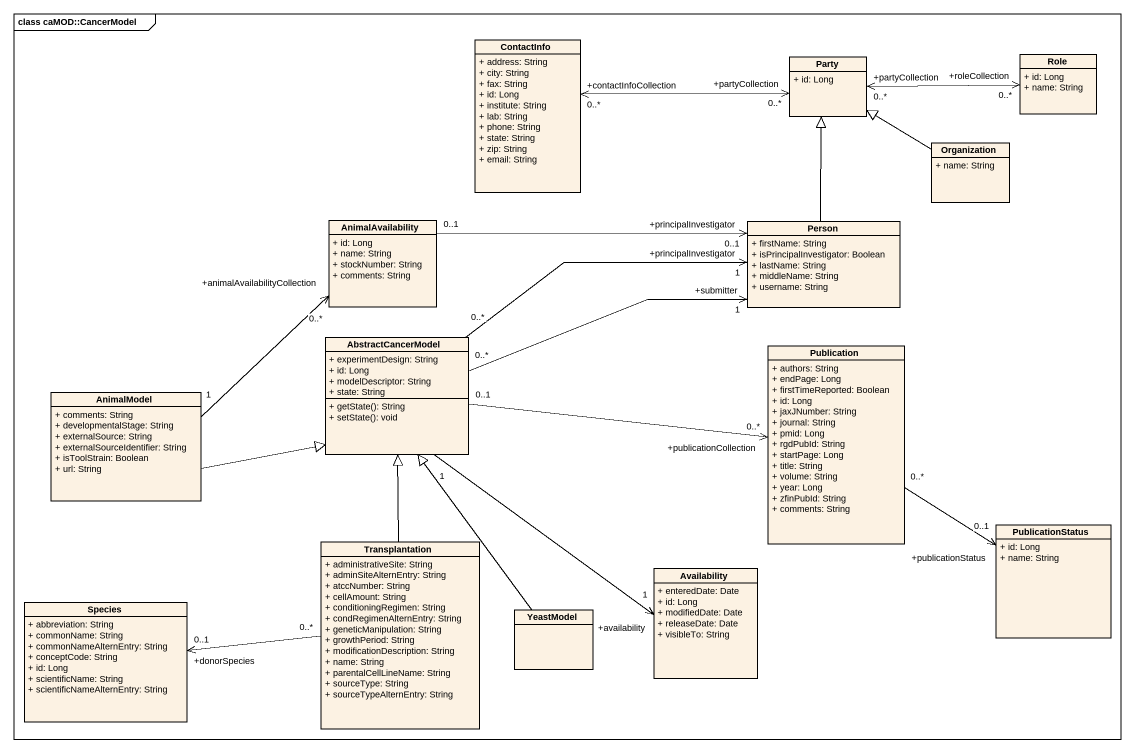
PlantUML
@startuml
mainframe class caMOD::CancerModel
hide circle
hide empty members
skinparam classAttributeIconSize 0
class ContactInfo {
  + address: String
  + city: String
  + fax: String
  + id: Long
  + institute: String
  + lab: String
  + phone: String
  + state: String
  + zip: String
  + email: String
}
class Party {
  + id: Long
}
class Role {
  + id: Long
  + name: String
}
class Organization {
  + name: String
}
class AnimalAvailability {
  + id: Long
  + name: String
  + stockNumber: String
  + comments: String
}
class "Person" as Person_ {
  + firstName: String
  + isPrincipalInvestigator: Boolean
  + lastName: String
  + middleName: String
  + username: String
}
class AbstractCancerModel {
  + experimentDesign: String
  + id: Long
  + modelDescriptor: String
  + state: String
  + getState(): String
  + setState(): void
}
class Publication {
  + authors: String
  + endPage: Long
  + firstTimeReported: Boolean
  + id: Long
  + jaxJNumber: String
  + journal: String
  + pmid: Long
  + rgdPubId: String
  + startPage: Long
  + title: String
  + volume: String
  + year: Long
  + zfinPubId: String
  + comments: String
}
class AnimalModel {
  + comments: String
  + developmentalStage: String
  + externalSource: String
  + externalSourceIdentifier: String
  + isToolStrain: Boolean
  + url: String
}
class Transplantation {
  + administrativeSite: String
  + adminSiteAlternEntry: String
  + atccNumber: String
  + cellAmount: String
  + conditioningRegimen: String
  + condRegimenAlternEntry: String
  + geneticManipulation: String
  + growthPeriod: String
  + modificationDescription: String
  + name: String
  + parentalCellLineName: String
  + sourceType: String
  + sourceTypeAlternEntry: String
}
class PublicationStatus {
  + id: Long
  + name: String
}
class Availability {
  + enteredDate: Date
  + id: Long
  + modifiedDate: Date
  + releaseDate: Date
  + visibleTo: String
}
class Species {
  + abbreviation: String
  + commonName: String
  + commonNameAlternEntry: String
  + conceptCode: String
  + id: Long
  + scientificName: String
  + scientificNameAlternEntry: String
}
class YeastModel
Party "+partyCollection\n0..*" <-left-> "+contactInfoCollection\n0..*" ContactInfo
Party "+partyCollection\n0..*" <-right-> "+roleCollection\n0..*" Role
Organization -up-|> Party
AnimalAvailability "0..1" -right-> "+principalInvestigator\n0..1" Person_
Person_ -up-|> Party
AbstractCancerModel "0..*" -right-> "+submitter\n1" Person_
AbstractCancerModel "0..*" -right-> "+principalInvestigator\n1" Person_
Publication "+publicationCollection\n0..*" <-left- "0..1" AbstractCancerModel
AnimalModel "1" -up-> "+animalAvailabilityCollection\n0..*" AnimalAvailability
AnimalModel -right-|> AbstractCancerModel
Transplantation -up-|> AbstractCancerModel
Transplantation "0..*" -left-> "+donorSpecies\n0..1" Species
PublicationStatus "+publicationStatus\n0..1" <-up- "0..*" Publication
Availability "+availability\n1" <-up- "1" AbstractCancerModel
YeastModel -up-|> AbstractCancerModel
@enduml
